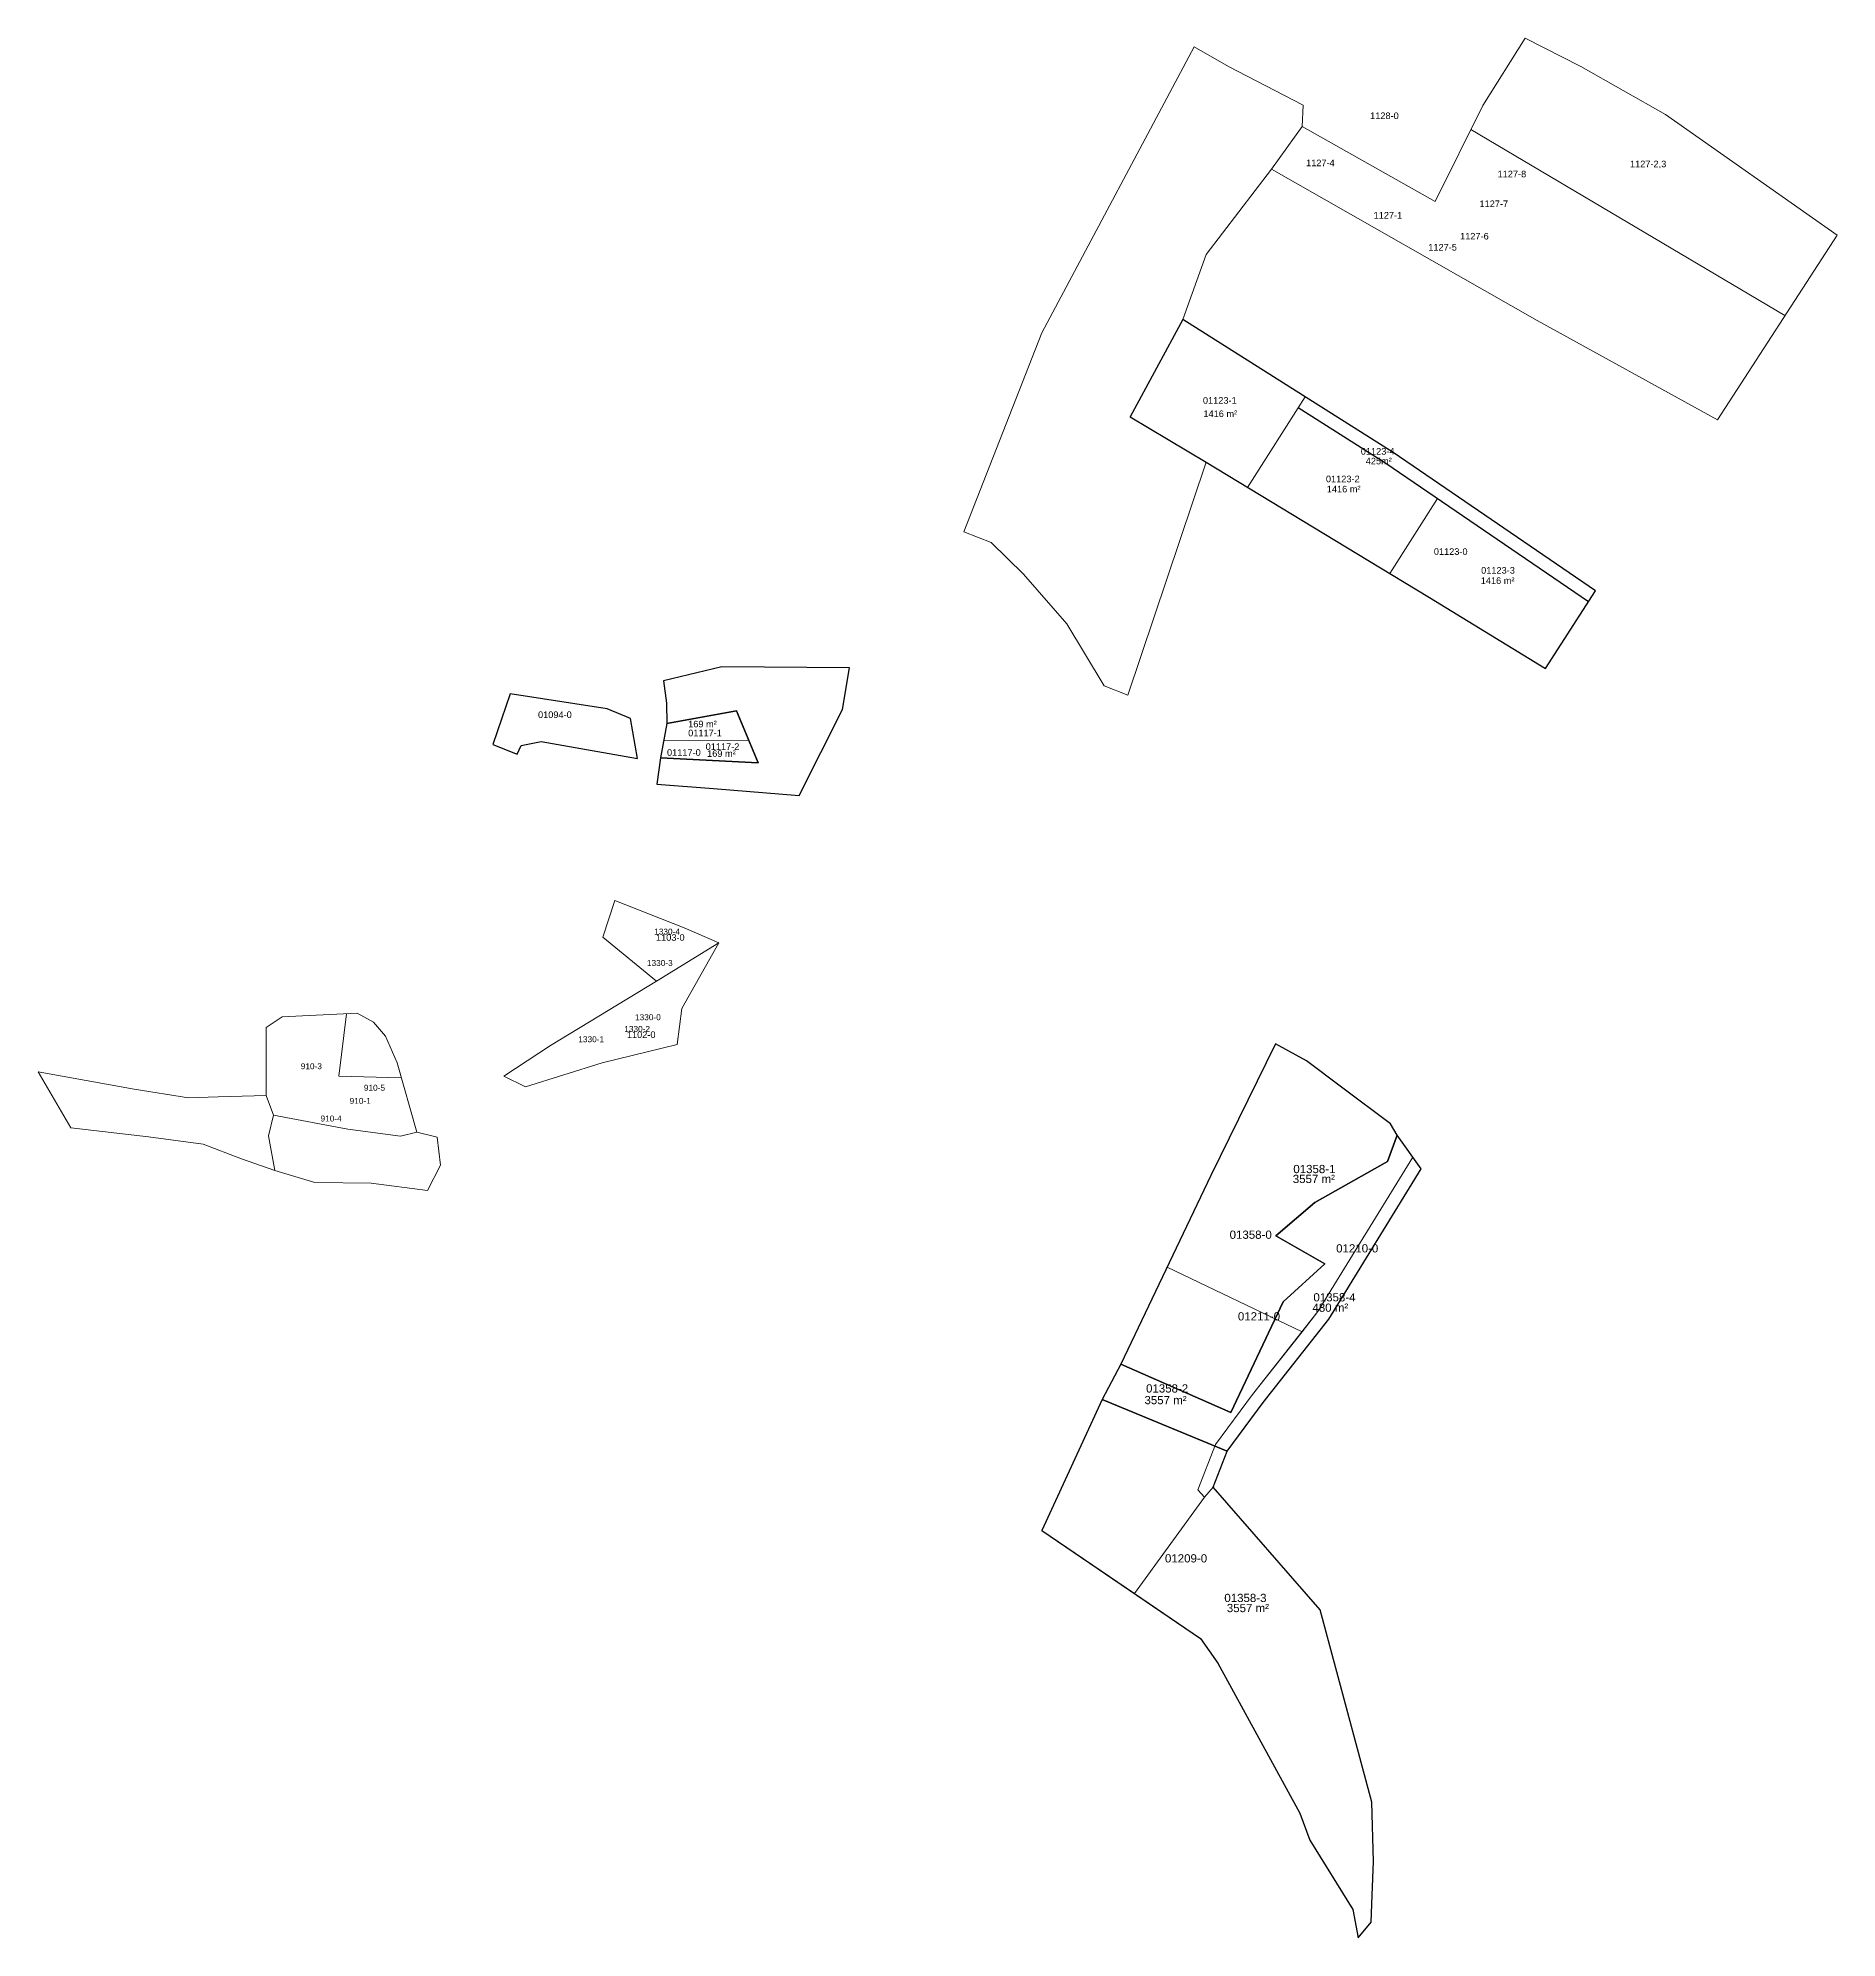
# Model space of a CAD drawing. Header units: metres. Extents: x 7510632 to 7511778, y 4687705 to 4689163.
# Drawn here: x 7510889 to 7511436, y 4688229 to 4688807 of the extents above; entities that cross this region are included whole.
import ezdxf

# ---------------------------------------------------------------- set-up
doc = ezdxf.new("R2010")
doc.units = ezdxf.units.M
for name, color, linetype, lineweight in [('munges nr', 7, 'Continuous', 0), ('munges parcelat', 7, 'Continuous', 0), ('Ndarje e re', 1, 'Continuous', 0), ('NERODIME_E_EPERME_PAR_PARC', 7, 'Continuous', 0), ('Nr Parceles Baze', 7, 'Continuous', 0), ('Nr-Ri', 1, 'Continuous', 0), ('Parc-Re', 1, 'Continuous', 0), ('Parcela Baze', 7, 'Continuous', 0), ('ZASKOK_PAR_PARCELGEOM_ILI', 7, 'Continuous', 0)]:
    doc.layers.add(name, color=color, linetype=linetype, lineweight=lineweight)
doc.styles.get("Standard").update_dxf_attribs({"font": 'arial.ttf'})

msp = doc.modelspace()

# ---------------------------------------------------------------- linework, layer by layer
at = {"layer": 'munges parcelat', "flags": 128}
msp.add_lwpolyline([(7511324.79, 4688779.15), (7511420.27, 4688722.57)], dxfattribs=at)
at = {"layer": 'munges parcelat', "color": 0, "flags": 128}
msp.add_lwpolyline([(7510999.66, 4688490.91), (7510980.66, 4688491.33), (7510983, 4688510.33)], dxfattribs=at)
at = {"layer": 'Ndarje e re', "flags": 128}
for points in [[(7511256.94, 4688670.36), (7511274.39, 4688697.93)], [(7511300.2, 4688644.15), (7511314.63, 4688666.93)], [(7511105.3, 4688593.56), (7511079.45, 4688593.32)], [(7511243.8, 4688363.39), (7511241.84, 4688365.63), (7511247.2, 4688379.35), (7511258.46, 4688394.55), (7511278.31, 4688419.79), (7511307.17, 4688466.76)], [(7511273.49, 4688413.66), (7511232.43, 4688433.27)], [(7511246.45, 4688366.43), (7511243.8, 4688363.39)], [(7511243.8, 4688363.39), (7511222.54, 4688334.12)]]:
    msp.add_lwpolyline(points, dxfattribs=at)
at = {"layer": 'Ndarje e re', "lineweight": -3, "flags": 128}
msp.add_lwpolyline([(7511360.53, 4688635.58), (7511298.96, 4688677.64), (7511272.25, 4688694.55)], dxfattribs=at)
at = {"layer": 'Ndarje e re', "flags": 128}
for points in [[(7511307.17, 4688466.76), (7511302.44, 4688473.44), (7511300.39, 4688476.86), (7511285.47, 4688488.06), (7511274.86, 4688496.08), (7511265.42, 4688501.24), (7511245.77, 4688461.19), (7511232.43, 4688433.27), (7511273.49, 4688413.66), (7511278.31, 4688419.79)], [(7511309.68, 4688463.21), (7511307.17, 4688466.76), (7511278.31, 4688419.79), (7511273.49, 4688413.66), (7511258.46, 4688394.55), (7511247.2, 4688379.35), (7511241.84, 4688365.63), (7511243.8, 4688363.39), (7511246.45, 4688366.43), (7511250.73, 4688377.39), (7511261.64, 4688392.12), (7511281.6, 4688417.5)], [(7511232.43, 4688433.27), (7511218.36, 4688403.8), (7511212.75, 4688393.05), (7511194.41, 4688353.24), (7511222.54, 4688334.12), (7511243.8, 4688363.39), (7511241.84, 4688365.63), (7511247.2, 4688379.35), (7511258.46, 4688394.55), (7511273.49, 4688413.66)], [(7511279.01, 4688329.1), (7511246.45, 4688366.43), (7511243.8, 4688363.39), (7511222.54, 4688334.12), (7511242.66, 4688320.45), (7511247.85, 4688312.9), (7511272.82, 4688267.35), (7511275.84, 4688259.14), (7511288.91, 4688238.01), (7511290.51, 4688229.38), (7511294.54, 4688234.24), (7511294.84, 4688242.42), (7511295.22, 4688252.6), (7511294.72, 4688270.71)]]:
    msp.add_lwpolyline(points, close=True, dxfattribs=at)
at = {"layer": 'NERODIME_E_EPERME_PAR_PARC', "lineweight": -3, "flags": 128}
msp.add_lwpolyline([(7511294.54, 4688234.24), (7511294.84, 4688242.42), (7511295.22, 4688252.6), (7511294.72, 4688270.71), (7511279.01, 4688329.1), (7511246.45, 4688366.43), (7511250.73, 4688377.39), (7511261.64, 4688392.12), (7511281.6, 4688417.5), (7511309.68, 4688463.21)], dxfattribs=at)
at = {"layer": 'Parc-Re', "color": 0, "flags": 128}
for points in [[(7511096.21, 4688531.87), (7511084.97, 4688511.96), (7511083.51, 4688501.04), (7511060.75, 4688495.43), (7511037.46, 4688488.13), (7511030.8, 4688491.36), (7511045.07, 4688500.71), (7511077.22, 4688520.24), (7511060.95, 4688533.59), (7511064.61, 4688544.73), (7511085.71, 4688536.44)], [(7511077.22, 4688520.24), (7511060.95, 4688533.59), (7511064.61, 4688544.73), (7511085.71, 4688536.44), (7511096.21, 4688531.87), (7511084.97, 4688511.96), (7511083.51, 4688501.04), (7511060.75, 4688495.43), (7511037.46, 4688488.13), (7511030.8, 4688491.36), (7511045.07, 4688500.71)]]:
    msp.add_lwpolyline(points, close=True, dxfattribs=at)
at = {"layer": 'Parc-Re', "lineweight": -3, "flags": 128}
msp.add_lwpolyline([(7511218.36, 4688403.8), (7511212.75, 4688393.05), (7511194.41, 4688353.24), (7511242.66, 4688320.45), (7511247.85, 4688312.9), (7511272.82, 4688267.35), (7511275.84, 4688259.14), (7511288.91, 4688238.01), (7511290.51, 4688229.38), (7511294.54, 4688234.24), (7511294.84, 4688242.42), (7511295.22, 4688252.6), (7511294.72, 4688270.71), (7511279.01, 4688329.1), (7511246.45, 4688366.43), (7511250.73, 4688377.39), (7511261.64, 4688392.12), (7511281.6, 4688417.5), (7511309.68, 4688463.21), (7511302.44, 4688473.44), (7511300.39, 4688476.86), (7511285.47, 4688488.06), (7511274.86, 4688496.08), (7511265.42, 4688501.24), (7511245.77, 4688461.19)], close=True, dxfattribs=at)
at = {"layer": 'Parcela Baze', "flags": 128}
for points in [[(7511328.4, 4688786.47), (7511341.28, 4688806.96), (7511358.19, 4688798.33), (7511383.98, 4688783.74), (7511436.09, 4688746.98), (7511399.77, 4688690.92), (7511344.94, 4688721.04), (7511264.15, 4688767.13), (7511273.5, 4688780.11), (7511313.97, 4688757.26), (7511328.4, 4688786.47)], [(7511064.61, 4688544.73), (7511085.71, 4688536.44), (7511096.21, 4688531.87), (7511077.22, 4688520.24), (7511060.95, 4688533.59), (7511064.61, 4688544.73)], [(7511037.46, 4688488.13), (7511030.8, 4688491.36), (7511045.07, 4688500.71), (7511077.22, 4688520.24), (7511096.21, 4688531.87), (7511084.97, 4688511.96), (7511083.51, 4688501.04), (7511060.75, 4688495.43), (7511037.46, 4688488.13)], [(7510986.22, 4688510.48), (7510991.26, 4688507.74), (7510994.91, 4688503.55), (7510998.38, 4688495.39), (7511004.41, 4688474.34), (7510999.42, 4688473.14), (7510983.44, 4688475.22), (7510960.84, 4688479.55), (7510958.6, 4688485.45), (7510958.6, 4688506.14), (7510963.47, 4688509.44), (7510986.22, 4688510.48)], [(7510899.23, 4688475.62), (7510889.25, 4688492.72), (7510918.48, 4688487.37), (7510934.98, 4688484.76), (7510944.01, 4688485.11), (7510958.6, 4688485.45), (7510960.84, 4688479.55), (7510959.35, 4688473.2), (7510961.2, 4688462.74), (7510951.14, 4688466.19), (7510939.5, 4688470.71), (7510922.82, 4688472.97), (7510899.23, 4688475.62)], [(7511004.41, 4688474.34), (7511010.54, 4688472.79), (7511011.58, 4688464.28), (7511007.66, 4688456.6), (7510990.57, 4688458.89), (7510973.37, 4688459.06), (7510961.2, 4688462.74), (7510959.35, 4688473.2), (7510960.84, 4688479.55), (7510983.44, 4688475.22), (7510999.42, 4688473.14), (7511004.41, 4688474.34)]]:
    msp.add_lwpolyline(points, dxfattribs=at)
at = {"layer": 'Parcela Baze', "lineweight": -3, "flags": 128}
for points in [[(7511362.7, 4688638.94), (7511301.16, 4688680.98), (7511237.29, 4688721.42), (7511221.26, 4688691.81), (7511244.31, 4688678), (7511293.46, 4688648.25), (7511312.21, 4688636.83), (7511347.46, 4688615.33)], [(7511133.81, 4688602.84), (7511135.95, 4688615.51), (7511097.08, 4688615.78), (7511079.36, 4688611.57), (7511080.29, 4688604.72), (7511080.44, 4688598.55), (7511101.6, 4688602.43), (7511108.2, 4688586.62), (7511078.46, 4688588.09), (7511077.37, 4688580.09), (7511094.56, 4688578.81), (7511120.62, 4688576.69)], [(7511069.37, 4688600.11), (7511062.26, 4688603), (7511032.78, 4688607.61), (7511027.46, 4688592.18), (7511034.87, 4688589.23), (7511036.11, 4688591.92), (7511042.24, 4688593.12), (7511071.48, 4688587.96)], [(7511101.6, 4688602.43), (7511080.44, 4688598.55), (7511078.46, 4688588.09), (7511108.2, 4688586.62)], [(7511267.79, 4688422.76), (7511280.36, 4688434.3), (7511265.5, 4688442.8), (7511277.35, 4688452.92), (7511299.46, 4688465.4), (7511302.44, 4688473.44), (7511300.39, 4688476.86), (7511285.47, 4688488.06), (7511274.86, 4688496.08), (7511265.42, 4688501.24), (7511245.77, 4688461.19), (7511218.36, 4688403.8), (7511251.79, 4688389.14)], [(7511218.36, 4688403.8), (7511212.75, 4688393.05), (7511250.73, 4688377.39), (7511261.64, 4688392.12), (7511281.6, 4688417.5), (7511309.68, 4688463.21), (7511302.44, 4688473.44), (7511299.46, 4688465.4), (7511277.35, 4688452.92), (7511265.5, 4688442.8), (7511280.36, 4688434.3), (7511267.79, 4688422.76), (7511251.79, 4688389.14)], [(7511246.45, 4688366.43), (7511250.73, 4688377.39), (7511212.75, 4688393.05), (7511194.41, 4688353.24), (7511242.66, 4688320.45), (7511247.85, 4688312.9), (7511272.82, 4688267.35), (7511275.84, 4688259.14), (7511288.91, 4688238.01), (7511290.51, 4688229.38), (7511294.54, 4688234.24), (7511294.84, 4688242.42), (7511295.22, 4688252.6), (7511294.72, 4688270.71), (7511279.01, 4688329.1)]]:
    msp.add_lwpolyline(points, close=True, dxfattribs=at)
at = {"layer": 'ZASKOK_PAR_PARCELGEOM_ILI', "linetype": 'Continuous'}
msp.add_lwpolyline([(7511237.29, 4688721.42), (7511244.34, 4688741.11), (7511264.15, 4688767.13), (7511273.5, 4688780.11), (7511273.81, 4688786.52), (7511251.12, 4688798.31), (7511240.72, 4688804.32), (7511194.35, 4688717.31), (7511170.64, 4688656.82), (7511179.02, 4688653.56), (7511188.78, 4688644.02), (7511202.03, 4688628.85), (7511213.38, 4688610), (7511220.49, 4688607.15), (7511244.31, 4688678), (7511221.26, 4688691.81), (7511237.29, 4688721.42)], close=True, dxfattribs=at)

# ---------------------------------------------------------------- texts
at = {"layer": 'munges nr'}
for s, height, p in [('1127-2,3', 2, (7511373.17, 4688767.67)), ('1127-1', 2, (7511295.23, 4688752.07)), ('910-1', 1.8, (7510983.98, 4688482.96))]:
    msp.add_text(s, height=height, dxfattribs=at).set_placement(p)
at = {"layer": 'Ndarje e re'}
for s, height, p in [('01123-1', 2, (7511243.35, 4688695.79)), ('1416 m²', 2, (7511243.51, 4688691.74)), ('01123-4', 2, (7511291.33, 4688680.31)), ('425m²', 2, (7511292.84, 4688677.36)), ('01123-2', 2, (7511280.74, 4688671.91)), ('1416 m²', 2, (7511281.01, 4688668.83)), ('01123-3', 2, (7511327.92, 4688644.14)), ('1416 m²', 2, (7511327.8, 4688641.01)), ('169 m²', 2, (7511086.88, 4688597.4)), ('01117-1', 2, (7511086.88, 4688594.69)), ('01117-2', 2, (7511092.19, 4688590.54)), ('169 m²', 2, (7511092.64, 4688588.44)), ('01358-1', 2.5, (7511270.83, 4688461.89)), ('3557 m²', 2.5, (7511270.66, 4688458.88)), ('01358-4', 2.5, (7511276.93, 4688422.9)), ('480 m²', 2.5, (7511276.64, 4688419.75)), ('01358-2', 2.5, (7511226.06, 4688395.19)), ('3557 m²', 2.5, (7511225.58, 4688391.64)), ('01358-3', 2.5, (7511249.86, 4688331.51)), ('3557 m²', 2.5, (7511250.62, 4688328.44))]:
    msp.add_text(s, height=height, dxfattribs=at).set_placement(p)
at = {"layer": 'Ndarje e re', "color": 0}
msp.add_text('01358-0', height=2.5, dxfattribs=at).set_placement((7511251.46, 4688441.93))
at = {"layer": 'Nr Parceles Baze'}
for s, height, p in [('1128-0', 2, (7511294.17, 4688782.32)), ('01123-0', 2, (7511313.54, 4688649.85)), ('01094-0', 2, (7511041.24, 4688600.25)), ('01117-0', 2, (7511080.45, 4688588.77)), ('1103-0', 2, (7511077.1, 4688532.53)), ('1102-0', 2, (7511068.25, 4688502.97)), ('01210-0', 2.5, (7511283.84, 4688437.78)), ('01211-0', 2.5, (7511253.98, 4688417.11)), ('01209-0', 2.5, (7511231.81, 4688343.54))]:
    msp.add_text(s, height=height, dxfattribs=at).set_placement(p)
at = {"layer": 'Nr-Ri'}
for s, height, p in [('1127-4', 2, (7511274.71, 4688768)), ('1127-8', 2, (7511332.92, 4688764.62)), ('1127-7', 2, (7511327.42, 4688755.57)), ('1127-6', 2, (7511321.52, 4688745.71)), ('1127-5', 2, (7511311.85, 4688742.35)), ('1330-4', 1.8, (7511076.55, 4688534.42)), ('1330-3 ', 1.8, (7511074.34, 4688524.89)), ('1330-2', 1.8, (7511067.46, 4688504.82)), ('1330-1', 1.8, (7511053.49, 4688501.7)), ('910-3', 1.8, (7510969.12, 4688493.49)), ('910-5', 1.8, (7510988.3, 4688486.95)), ('910-4', 1.8, (7510975.14, 4688477.59))]:
    msp.add_text(s, height=height, dxfattribs=at).set_placement(p)
at = {"layer": 'Parc-Re', "color": 0}
msp.add_text('1330-0', height=1.8, dxfattribs=at).set_placement((7511070.72, 4688508.39))

doc.saveas('drawing.dxf')
